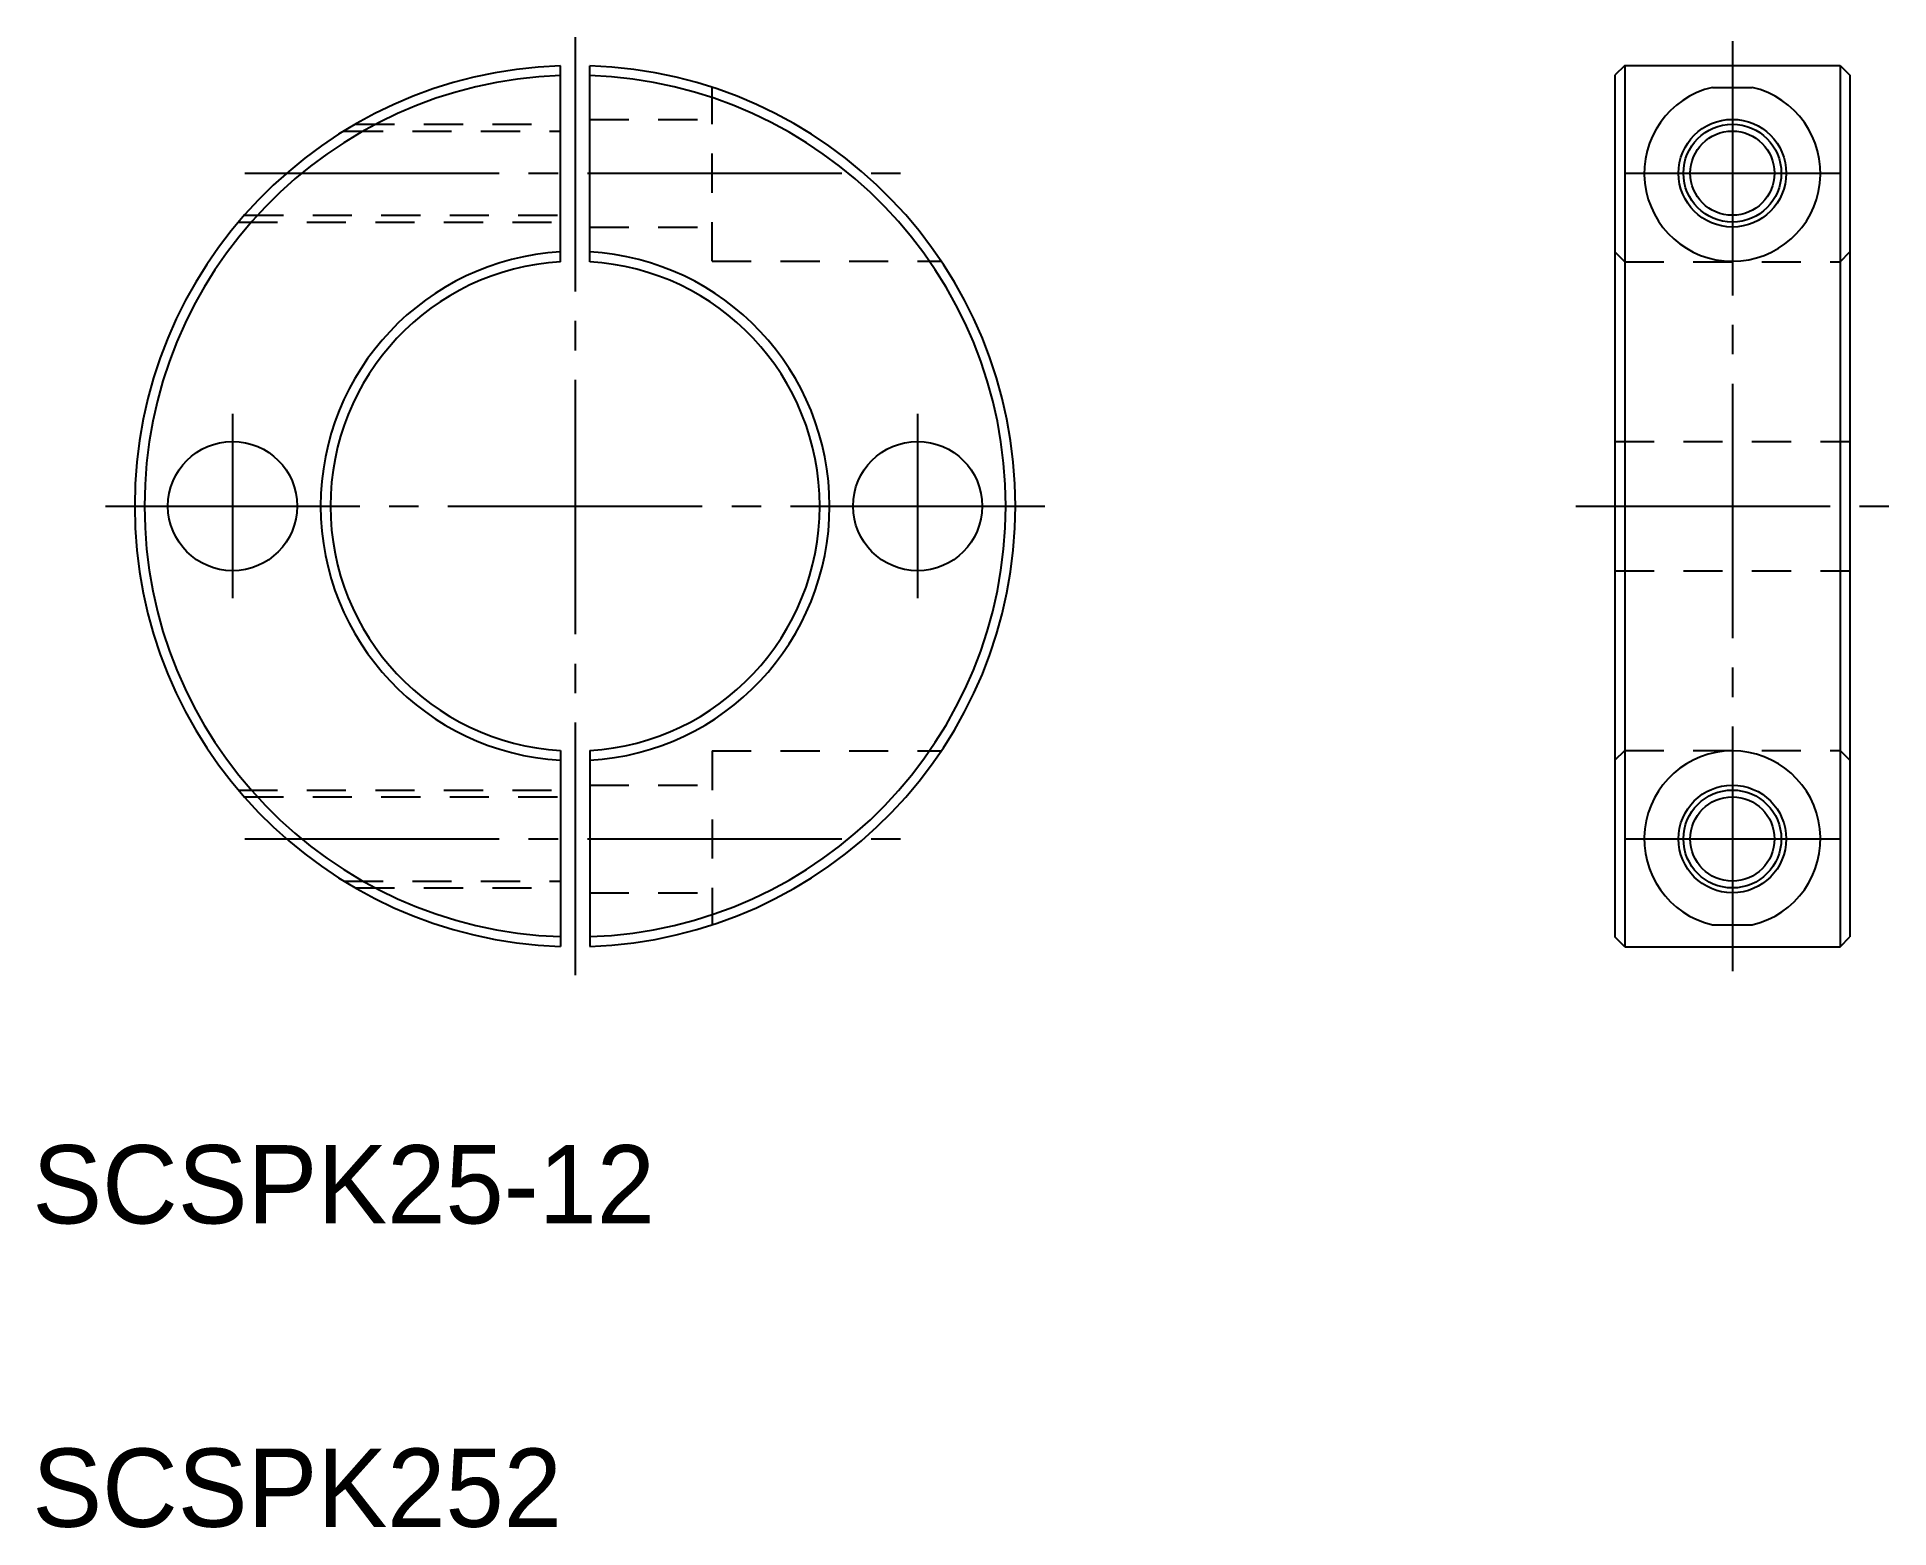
# Model space of a CAD drawing. Extents: x 86.1 to 180.7, y 180.4 to 256.5.
import ezdxf

# ---------------------------------------------------------------- set-up
doc = ezdxf.new("R2010")
doc.units = 0
doc.linetypes.add('CENTER', pattern=[17.5, 13, -1.5, 1.5, -1.5])
doc.linetypes.add('DASHED', pattern=[3.5, 2, -1.5])
doc.layers.get('0').update_dxf_attribs({"linetype": 'CONTINUOUS'})
doc.layers.add('CENTER', color=1, linetype='CENTER')

msp = doc.modelspace()

# ---------------------------------------------------------------- linework, layer by layer
at = {"color": 7, "linetype": 'CONTINUOUS'}
for p, q in [((112.844, 245.045), (112.844, 255.055)), ((114.344, 245.045), (114.344, 255.055)), ((167.219, 255.068), (166.719, 254.568)), ((166.719, 254.568), (166.719, 210.568)), ((167.219, 255.068), (167.219, 210.068)), ((167.219, 255.068), (178.219, 255.068)), ((178.219, 255.068), (178.219, 210.068)), ((178.219, 255.068), (178.719, 254.568)), ((178.719, 254.568), (178.719, 210.568)), ((112.844, 220.09), (112.844, 210.08)), ((114.344, 220.09), (114.344, 210.08)), ((167.219, 210.068), (166.719, 210.568)), ((167.219, 210.068), (178.219, 210.068)), ((178.219, 210.068), (178.719, 210.568))]:
    msp.add_line(p, q, dxfattribs=at)
at = {"color": 3, "linetype": 'DASHED'}
for p, q in [((120.594, 245.068), (120.594, 253.951)), ((101.782, 251.718), (112.844, 251.718)), ((102.369, 252.068), (112.844, 252.068)), ((114.344, 252.318), (120.594, 252.318)), ((96.389, 247.068), (112.844, 247.068)), ((96.69, 247.418), (112.844, 247.418)), ((114.344, 246.818), (120.594, 246.818)), ((120.594, 245.068), (132.302, 245.068)), ((166.719, 245.545), (167.219, 245.045)), ((178.219, 245.045), (178.719, 245.545)), ((167.219, 245.045), (178.219, 245.045)), ((166.719, 235.868), (178.719, 235.868)), ((166.719, 229.268), (178.719, 229.268)), ((120.594, 220.068), (120.594, 211.185)), ((120.594, 220.068), (132.302, 220.068)), ((166.719, 219.59), (167.219, 220.09)), ((167.219, 220.09), (178.219, 220.09)), ((178.219, 220.09), (178.719, 219.59)), ((96.389, 218.068), (112.844, 218.068)), ((96.69, 217.718), (112.844, 217.718)), ((114.344, 218.318), (120.594, 218.318)), ((101.782, 213.418), (112.844, 213.418)), ((102.369, 213.068), (112.844, 213.068)), ((114.344, 212.818), (120.594, 212.818))]:
    msp.add_line(p, q, dxfattribs=at)
at = {"color": 7}
for p, q in [((171.701, 253.951), (173.736, 253.951)), ((171.701, 211.185), (173.736, 211.185))]:
    msp.add_line(p, q, dxfattribs=at)
for p, q in [((166.719, 243.568), (166.719, 243.568)), ((166.719, 232.568), (166.719, 232.568))]:
    msp.add_line(p, q)
at = {"color": 7, "linetype": 'CONTINUOUS'}
for centre in [(172.719, 249.568), (172.719, 215.568)]:
    msp.add_circle(centre, 2.75, dxfattribs=at)
at = {"color": 3, "linetype": 'CONTINUOUS'}
for centre in [(172.719, 249.568), (172.719, 215.568)]:
    msp.add_circle(centre, 2.5, dxfattribs=at)
for centre, radius in [((172.719, 249.568), 2.15), ((96.094, 232.568), 3.3), ((131.094, 232.568), 3.3), ((172.719, 215.568), 2.15)]:
    msp.add_circle(centre, radius)
at = {"color": 7, "linetype": 'CONTINUOUS'}
for centre, radius, start, end in [((113.594, 232.568), 22.5, 91.91021, 268.08979), ((113.594, 232.568), 22, 91.95364, 268.04635), ((113.594, 232.568), 22.5, 271.91021, 88.08979), ((113.594, 232.568), 22, 271.95364, 88.04636), ((172.719, 249.568), 4.5, 103.07115, 76.92885), ((113.594, 232.568), 13, 93.30736, 266.69263), ((113.594, 232.568), 13, 273.30736, 86.69264), ((113.594, 232.568), 12.5, 93.43981, 266.56018), ((113.594, 232.568), 12.5, 273.43981, 86.56019), ((172.719, 215.568), 4.5, 283.07115, 256.92885)]:
    msp.add_arc(centre, radius, start, end, dxfattribs=at)
at = {"layer": 'CENTER', "color": 1, "linetype": 'CENTER'}
for p, q in [((113.594, 256.52), (113.594, 208.616)), ((172.719, 256.318), (172.719, 208.818)), ((96.721, 249.568), (130.467, 249.568)), ((167.219, 249.568), (178.219, 249.568)), ((96.094, 237.275), (96.094, 227.861)), ((131.094, 237.275), (131.094, 227.861)), ((89.594, 232.568), (137.594, 232.568)), ((164.719, 232.568), (180.719, 232.568)), ((96.721, 215.568), (130.467, 215.568)), ((167.219, 215.568), (178.219, 215.568))]:
    msp.add_line(p, q, dxfattribs=at)

# ---------------------------------------------------------------- texts
for s, p in [('SCSPK25-12', (85.862, 195.933)), ('SCSPK252', (85.862, 180.441))]:
    msp.add_text(s, height=4).set_placement(p)

doc.saveas('drawing.dxf')
